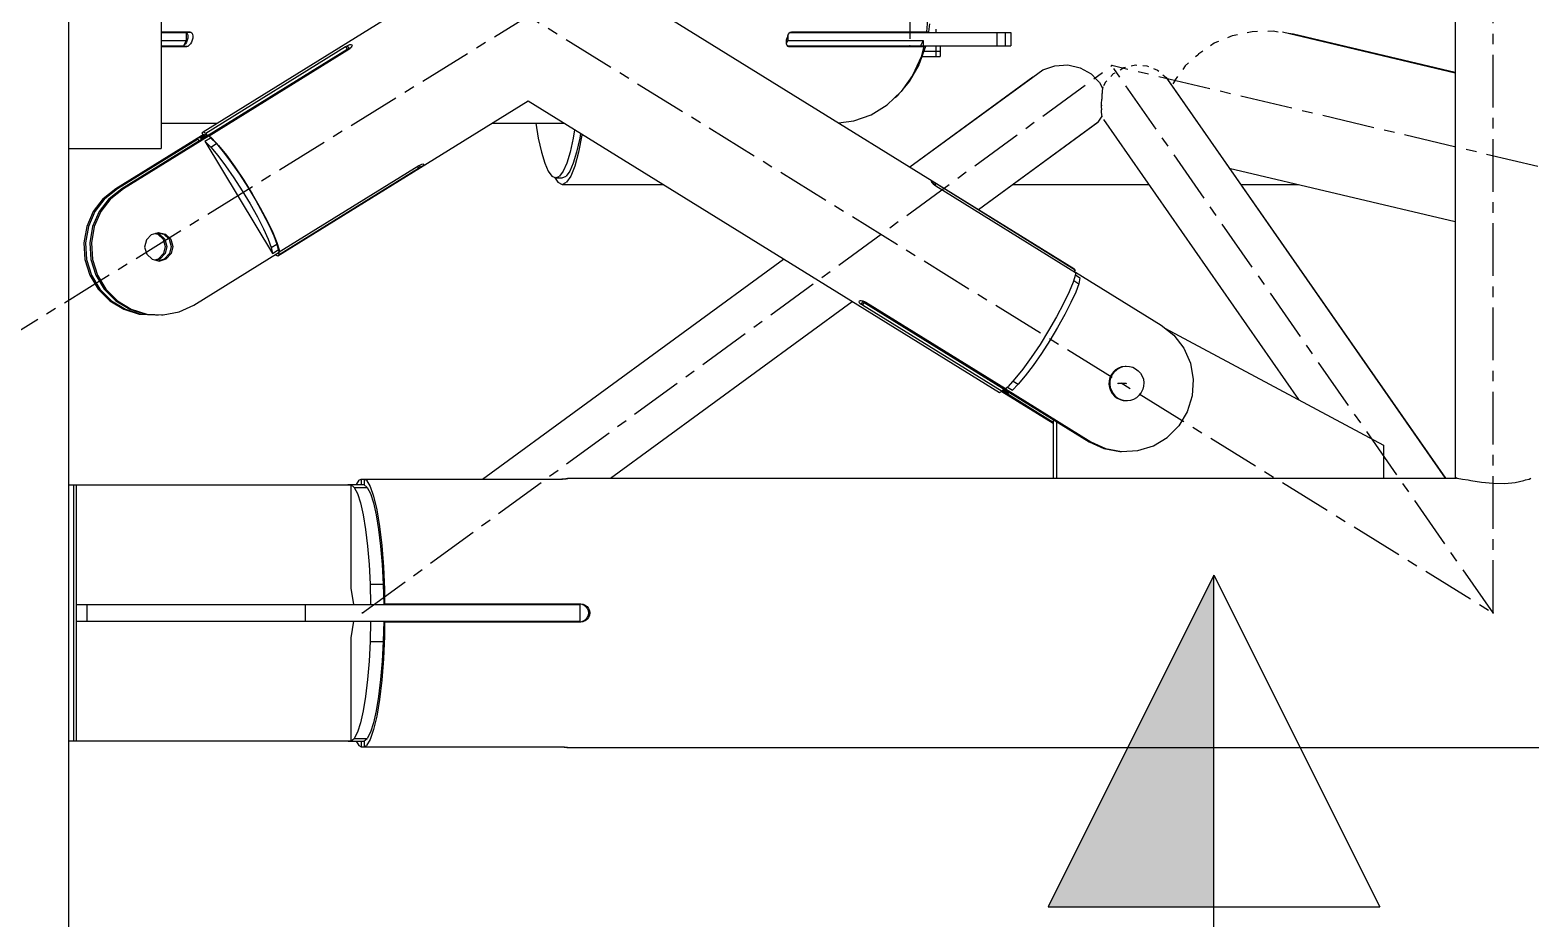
# Model space of a CAD drawing. Header units: millimetres. Extents: x 5143 to 30813, y 232 to 21408.
# Drawn here: x 23500.4 to 23726.5, y 10684.1 to 10818.1 of the extents above; entities that cross this region are included whole.
import ezdxf

# ---------------------------------------------------------------- set-up
doc = ezdxf.new("R2010")
doc.units = ezdxf.units.MM
doc.header["$LTSCALE"] = 0.25
doc.linetypes.add('CENTER', pattern=[50.8, 31.75, -6.35, 6.35, -6.35])
doc.linetypes.add('XKITLINE00', pattern=[0])

msp = doc.modelspace()

# ---------------------------------------------------------------- linework, layer by layer
at = {"color": 8, "linetype": 'XKITLINE00'}
for p, q in [((23506.2, 11020.27), (23506.2, 10620.27)), ((23715.28, 10889.97), (23715.28, 10750.57)), ((23715.28, 10889.96), (23715.28, 10750.59)), ((23520.17, 10836.45), (23520.17, 10800.27)), ((23526.49, 10802.79), (23554.75, 10820.27)), ((23596.23, 10820.27), (23657.79, 10782.19)), ((23635.78, 10820.27), (23635.58, 10817.87)), ((23635.78, 10820.27), (23635.58, 10817.87)), ((23635.99, 10819.07), (23635.87, 10817.87)), ((23635.99, 10819.07), (23635.87, 10817.87)), ((23520.17, 10817.87), (23524.49, 10817.87)), ((23520.17, 10817.87), (23524.49, 10817.87)), ((23520.17, 10817.77), (23523.96, 10817.77)), ((23520.17, 10817.77), (23523.96, 10817.77)), ((23523.77, 10817.87), (23523.92, 10817.83)), ((23523.77, 10817.87), (23523.92, 10817.83)), ((23523.92, 10817.83), (23524.64, 10817.83)), ((23523.92, 10817.83), (23524.05, 10817.7)), ((23523.92, 10817.83), (23524.64, 10817.83)), ((23523.92, 10817.83), (23524.05, 10817.7)), ((23523.96, 10817.77), (23523.96, 10816.58)), ((23523.96, 10817.77), (23523.96, 10816.58)), ((23524.05, 10817.7), (23524.16, 10817.5)), ((23524.05, 10817.7), (23524.16, 10817.5)), ((23524.18, 10816.93), (23524.1, 10816.62)), ((23524.18, 10816.93), (23524.1, 10816.62)), ((23524.16, 10817.5), (23524.21, 10817.29)), ((23524.16, 10817.5), (23524.21, 10817.29)), ((23524.21, 10817.23), (23524.18, 10816.93)), ((23524.21, 10817.23), (23524.18, 10816.93)), ((23524.21, 10817.29), (23524.21, 10817.23)), ((23524.21, 10817.29), (23524.21, 10817.23)), ((23524.49, 10817.87), (23524.64, 10817.83)), ((23524.49, 10817.87), (23524.64, 10817.83)), ((23524.64, 10817.83), (23524.78, 10817.7)), ((23524.64, 10817.83), (23524.78, 10817.7)), ((23524.78, 10817.7), (23524.88, 10817.5)), ((23524.78, 10817.7), (23524.88, 10817.5)), ((23524.93, 10816.93), (23524.85, 10816.62)), ((23524.93, 10816.93), (23524.85, 10816.62)), ((23524.88, 10817.5), (23524.94, 10817.23)), ((23524.88, 10817.5), (23524.94, 10817.23)), ((23524.95, 10817.12), (23524.93, 10816.93)), ((23524.95, 10817.12), (23524.93, 10816.93)), ((23524.94, 10817.23), (23524.95, 10817.12)), ((23524.94, 10817.23), (23524.95, 10817.12)), ((23614.51, 10816.93), (23614.42, 10816.62)), ((23614.51, 10816.93), (23614.42, 10816.62)), ((23614.59, 10817.12), (23614.51, 10816.93)), ((23614.59, 10817.12), (23614.51, 10816.93)), ((23614.61, 10817.23), (23614.59, 10817.12)), ((23614.61, 10817.23), (23614.59, 10817.12)), ((23614.72, 10817.5), (23614.61, 10817.23)), ((23614.72, 10817.5), (23614.61, 10817.23)), ((23614.65, 10817.32), (23614.65, 10816.58)), ((23614.65, 10817.32), (23614.65, 10816.58)), ((23614.86, 10817.7), (23614.72, 10817.5)), ((23614.86, 10817.7), (23614.72, 10817.5)), ((23614.86, 10817.7), (23615.01, 10817.83)), ((23614.86, 10817.7), (23615.01, 10817.83)), ((23614.95, 10817.77), (23648.29, 10817.77)), ((23614.95, 10817.77), (23648.29, 10817.77)), ((23615.01, 10817.83), (23615.18, 10817.87)), ((23615.01, 10817.83), (23615.18, 10817.87)), ((23615.18, 10817.87), (23635.58, 10817.87)), ((23615.18, 10817.87), (23635.58, 10817.87)), ((23629.06, 10817.87), (23629.06, 10817.77)), ((23635.58, 10817.87), (23635.87, 10817.87)), ((23635.58, 10817.87), (23635.87, 10817.87)), ((23636.97, 10818.27), (23636.97, 10817.77)), ((23646.17, 10817.77), (23646.17, 10815.77)), ((23646.17, 10817.77), (23646.17, 10815.77)), ((23647.44, 10817.77), (23647.44, 10815.77)), ((23647.44, 10817.77), (23647.44, 10815.77)), ((23648.29, 10817.77), (23648.29, 10815.77)), ((23648.29, 10817.77), (23648.29, 10815.77)), ((23680.99, 10817.03), (23681.68, 10817.31)), ((23681.68, 10817.31), (23682.42, 10817.46)), ((23683.92, 10817.77), (23684.68, 10817.93)), ((23684.68, 10817.93), (23685.45, 10817.95)), ((23687.01, 10817.99), (23687.8, 10818.01)), ((23687.8, 10818.01), (23688.57, 10817.89)), ((23689.22, 10817.88), (23715.28, 10811.7)), ((23690.15, 10817.65), (23690.89, 10817.54)), ((23690.89, 10817.54), (23715.28, 10811.77)), ((23514.26, 10794.27), (23548.2, 10815.26)), ((23520.17, 10816.58), (23523.96, 10816.58)), ((23520.17, 10816.58), (23523.96, 10816.58)), ((23520.17, 10815.77), (23523.56, 10815.77)), ((23520.17, 10815.77), (23523.56, 10815.77)), ((23520.17, 10815.67), (23524.05, 10815.67)), ((23520.17, 10815.67), (23524.05, 10815.67)), ((23523.3, 10815.67), (23523.47, 10815.72)), ((23523.3, 10815.67), (23523.47, 10815.72)), ((23523.47, 10815.72), (23523.54, 10815.77)), ((23523.47, 10815.72), (23523.54, 10815.77)), ((23523.47, 10815.72), (23524.22, 10815.72)), ((23523.47, 10815.72), (23524.22, 10815.72)), ((23523.96, 10816.58), (23523.56, 10815.77)), ((23523.96, 10816.58), (23523.56, 10815.77)), ((23523.57, 10815.8), (23523.64, 10815.85)), ((23523.57, 10815.8), (23523.64, 10815.85)), ((23523.82, 10816.05), (23523.64, 10815.85)), ((23523.82, 10816.05), (23523.64, 10815.85)), ((23523.97, 10816.32), (23523.82, 10816.05)), ((23523.97, 10816.32), (23523.82, 10816.05)), ((23524.1, 10816.62), (23523.97, 10816.32)), ((23524.1, 10816.62), (23523.97, 10816.32)), ((23524.05, 10815.67), (23524.22, 10815.72)), ((23524.05, 10815.67), (23524.22, 10815.72)), ((23524.22, 10815.72), (23524.4, 10815.85)), ((23524.22, 10815.72), (23524.4, 10815.85)), ((23524.57, 10816.05), (23524.4, 10815.85)), ((23524.57, 10816.05), (23524.4, 10815.85)), ((23524.72, 10816.32), (23524.57, 10816.05)), ((23524.72, 10816.32), (23524.57, 10816.05)), ((23524.85, 10816.62), (23524.72, 10816.32)), ((23524.85, 10816.62), (23524.72, 10816.32)), ((23526.91, 10802.61), (23547.96, 10815.63)), ((23527.28, 10802.23), (23548.33, 10815.26)), ((23527.43, 10802.21), (23548.48, 10815.23)), ((23547.96, 10815.63), (23548.19, 10815.76)), ((23547.96, 10815.63), (23548.19, 10815.25)), ((23548.19, 10815.76), (23548.42, 10815.87)), ((23548.19, 10815.76), (23548.45, 10815.33)), ((23548.2, 10815.26), (23548.33, 10815.26)), ((23548.31, 10815.26), (23548.45, 10815.33)), ((23548.33, 10815.26), (23548.4, 10815.18)), ((23548.42, 10815.87), (23548.62, 10815.95)), ((23548.45, 10815.33), (23548.67, 10815.45)), ((23548.48, 10815.23), (23548.68, 10815.38)), ((23548.62, 10815.95), (23548.74, 10815.98)), ((23548.67, 10815.45), (23548.8, 10815.5)), ((23548.84, 10815.54), (23548.68, 10815.38)), ((23548.74, 10815.98), (23548.78, 10815.98)), ((23548.78, 10815.98), (23548.9, 10815.93)), ((23548.94, 10815.69), (23548.84, 10815.54)), ((23548.9, 10815.93), (23548.96, 10815.83)), ((23548.96, 10815.83), (23548.94, 10815.69)), ((23614.42, 10816.62), (23614.39, 10816.32)), ((23614.42, 10816.62), (23614.39, 10816.32)), ((23614.39, 10816.32), (23614.41, 10816.05)), ((23614.39, 10816.32), (23614.41, 10816.05)), ((23614.65, 10816.58), (23614.41, 10816.09)), ((23614.65, 10816.58), (23614.41, 10816.09)), ((23614.41, 10816.05), (23614.48, 10815.85)), ((23614.41, 10816.05), (23614.48, 10815.85)), ((23614.48, 10815.85), (23614.59, 10815.72)), ((23614.48, 10815.85), (23614.59, 10815.72)), ((23614.54, 10815.77), (23634.66, 10815.77)), ((23614.54, 10815.77), (23634.66, 10815.77)), ((23614.59, 10815.72), (23614.73, 10815.67)), ((23614.59, 10815.72), (23614.73, 10815.67)), ((23614.65, 10816.58), (23635.05, 10816.58)), ((23614.65, 10816.58), (23635.05, 10816.58)), ((23614.73, 10815.67), (23635.14, 10815.67)), ((23614.73, 10815.67), (23635.14, 10815.67)), ((23628.44, 10815.77), (23628.44, 10815.67)), ((23630.67, 10815.77), (23630.67, 10815.67)), ((23635.43, 10815.67), (23634.42, 10812.88)), ((23635.43, 10815.67), (23634.42, 10812.88)), ((23635.05, 10816.58), (23634.66, 10815.77)), ((23635.05, 10816.58), (23634.66, 10815.77)), ((23634.66, 10815.77), (23647.44, 10815.77)), ((23634.66, 10815.77), (23647.44, 10815.77)), ((23635.14, 10815.67), (23634.73, 10814.09)), ((23635.14, 10815.67), (23634.73, 10814.09)), ((23635.05, 10816.58), (23635.05, 10815.77)), ((23635.05, 10816.58), (23635.05, 10815.77)), ((23635.14, 10815.67), (23635.43, 10815.67)), ((23635.14, 10815.67), (23635.43, 10815.67)), ((23635.18, 10814.97), (23637.5, 10814.97)), ((23635.18, 10814.97), (23637.5, 10814.97)), ((23636.97, 10815.77), (23636.97, 10814.97)), ((23636.97, 10814.97), (23636.97, 10814.17)), ((23637.5, 10814.97), (23637.6, 10814.97)), ((23637.5, 10814.97), (23637.6, 10814.97)), ((23637.6, 10815.77), (23637.6, 10814.97)), ((23637.6, 10814.97), (23637.6, 10814.17)), ((23647.44, 10815.77), (23648.29, 10815.77)), ((23647.44, 10815.77), (23648.29, 10815.77)), ((23676.63, 10814.61), (23676.45, 10814.42)), ((23676.63, 10814.61), (23677.2, 10815)), ((23678.36, 10815.79), (23678.95, 10816.19)), ((23678.95, 10816.19), (23679.63, 10816.47)), ((23634.42, 10812.88), (23632.96, 10810.36)), ((23634.42, 10812.88), (23632.96, 10810.36)), ((23634.73, 10814.09), (23633.44, 10811.3)), ((23634.73, 10814.09), (23633.44, 10811.3)), ((23634.17, 10812.88), (23634.42, 10812.88)), ((23634.17, 10812.88), (23634.42, 10812.88)), ((23634.89, 10814.17), (23637.5, 10814.17)), ((23637.5, 10814.17), (23637.6, 10814.17)), ((23653.08, 10812.13), (23654.9, 10812.76)), ((23654.9, 10812.76), (23656.85, 10812.87)), ((23656.85, 10812.87), (23658.74, 10812.46)), ((23658.74, 10812.46), (23660.38, 10811.55)), ((23664.75, 10812.15), (23665.32, 10812.48)), ((23665.32, 10812.48), (23665.55, 10812.53)), ((23666.41, 10812.73), (23667.05, 10812.88)), ((23667.05, 10812.88), (23667.28, 10812.86)), ((23668.15, 10812.8), (23668.79, 10812.75)), ((23668.79, 10812.75), (23669.01, 10812.66)), ((23669.8, 10812.34), (23670.39, 10812.1)), ((23674.56, 10812.72), (23674.18, 10812.18)), ((23674.56, 10812.72), (23675.08, 10813.19)), ((23676.13, 10814.13), (23676.45, 10814.42)), ((23633.44, 10811.3), (23631.72, 10808.85)), ((23633.44, 10811.3), (23631.72, 10808.85)), ((23632.96, 10810.36), (23631.97, 10809.22)), ((23632.96, 10810.36), (23631.97, 10809.22)), ((23633.04, 10797.5), (23651.61, 10811.07)), ((23633.04, 10797.5), (23651.57, 10811.04)), ((23651.57, 10811.04), (23651.55, 10811)), ((23651.57, 10811.04), (23653.08, 10812.13)), ((23660.38, 10811.55), (23661.26, 10810.61)), ((23661.26, 10810.61), (23661.63, 10810.25)), ((23661.63, 10810.25), (23662.09, 10809.36)), ((23662.55, 10810.3), (23662.26, 10809.74)), ((23662.72, 10810.47), (23662.55, 10810.3)), ((23663.77, 10811.58), (23663.33, 10811.11)), ((23663.77, 10811.58), (23663.98, 10811.7)), ((23670.39, 10812.1), (23670.56, 10811.95)), ((23671.2, 10811.4), (23671.67, 10811)), ((23671.67, 10811), (23713.76, 10750.57)), ((23671.91, 10810.68), (23713.79, 10750.57)), ((23673.03, 10810.58), (23672.72, 10810.03)), ((23673.06, 10810.61), (23673.03, 10810.58)), ((23673.42, 10811.12), (23673.06, 10810.61)), ((23629.61, 10806.85), (23631.72, 10808.85)), ((23629.61, 10806.85), (23631.72, 10808.85)), ((23630.81, 10807.99), (23631.11, 10808.22)), ((23630.81, 10807.99), (23631.11, 10808.22)), ((23631.38, 10808.54), (23631.11, 10808.22)), ((23631.38, 10808.54), (23631.11, 10808.22)), ((23661.95, 10807.73), (23661.9, 10807.01)), ((23661.99, 10808.45), (23661.97, 10807.72)), ((23662.05, 10808.73), (23661.99, 10808.45)), ((23662.05, 10809.03), (23662.02, 10808.57)), ((23662.12, 10809.55), (23662.05, 10809.03)), ((23537.74, 10784.09), (23575.49, 10807.45)), ((23575.49, 10807.45), (23646.54, 10763.5)), ((23627.21, 10805.35), (23629.61, 10806.85)), ((23627.21, 10805.35), (23629.61, 10806.85)), ((23661.92, 10806.79), (23661.89, 10806.58)), ((23661.89, 10806.58), (23661.92, 10806.11)), ((23661.9, 10807.01), (23661.9, 10806.68)), ((23661.91, 10806.13), (23661.91, 10805.59)), ((23661.92, 10805.57), (23661.95, 10805.41)), ((23661.96, 10805.45), (23661.94, 10805.31)), ((23520.17, 10804.12), (23528.64, 10804.12)), ((23520.17, 10804.12), (23528.64, 10804.12)), ((23570.12, 10804.12), (23580.86, 10804.12)), ((23570.12, 10804.12), (23580.86, 10804.12)), ((23576.66, 10804.12), (23577.03, 10801.83)), ((23576.66, 10804.12), (23577.03, 10801.83)), ((23622.27, 10804.17), (23624.6, 10804.43)), ((23622.27, 10804.17), (23624.6, 10804.43)), ((23624.6, 10804.43), (23627.21, 10805.35)), ((23624.6, 10804.43), (23627.21, 10805.35)), ((23643.39, 10791.1), (23661.44, 10804.29)), ((23643.39, 10791.1), (23661.39, 10804.25)), ((23662, 10805.15), (23661.39, 10804.25)), ((23661.94, 10805.31), (23662.04, 10805.09)), ((23662.02, 10805.12), (23662.03, 10805.08)), ((23662.22, 10804.65), (23691.63, 10762.43)), ((23513.36, 10794.27), (23526.24, 10802.23)), ((23513.61, 10794.27), (23525.65, 10801.71)), ((23514.51, 10794.27), (23527.39, 10802.23)), ((23525.71, 10801.89), (23525.63, 10801.78)), ((23525.63, 10801.78), (23525.84, 10801.42)), ((23525.71, 10801.89), (23526.56, 10802.41)), ((23525.71, 10801.89), (23525.85, 10801.93)), ((23525.85, 10801.93), (23526.03, 10801.89)), ((23526.03, 10801.89), (23526.87, 10802.41)), ((23526.03, 10801.89), (23526.25, 10801.78)), ((23526.24, 10802.23), (23526.27, 10802.23)), ((23526.25, 10801.78), (23527.09, 10802.3)), ((23526.25, 10801.78), (23526.29, 10801.71)), ((23526.28, 10802.61), (23526.49, 10802.79)), ((23526.28, 10802.61), (23526.44, 10802.34)), ((23526.49, 10802.79), (23526.91, 10802.61)), ((23526.56, 10802.41), (23526.69, 10802.45)), ((23526.69, 10802.45), (23526.87, 10802.41)), ((23526.77, 10801.39), (23527.61, 10801.91)), ((23526.77, 10801.39), (23536.96, 10784.46)), ((23526.77, 10801.39), (23527.64, 10800.5)), ((23526.87, 10802.41), (23527.09, 10802.3)), ((23526.91, 10802.61), (23527.13, 10802.23)), ((23527.09, 10802.3), (23527.13, 10802.23)), ((23527.28, 10802.23), (23527.39, 10802.23)), ((23527.39, 10802.23), (23527.6, 10801.9)), ((23527.43, 10802.21), (23527.61, 10801.91)), ((23527.43, 10802.21), (23527.82, 10801.86)), ((23527.61, 10801.91), (23528.49, 10801.02)), ((23527.64, 10800.5), (23528.49, 10801.02)), ((23527.82, 10801.86), (23528.83, 10800.75)), ((23528.49, 10801.02), (23529.54, 10799.76)), ((23577.03, 10801.83), (23577.49, 10799.75)), ((23577.03, 10801.83), (23577.49, 10799.75)), ((23582.28, 10801.83), (23581.83, 10799.75)), ((23582.28, 10801.83), (23581.83, 10799.75)), ((23582.49, 10803.11), (23582.28, 10801.83)), ((23582.49, 10803.11), (23582.28, 10801.83)), ((23583.27, 10801.83), (23582.81, 10799.75)), ((23583.27, 10801.83), (23582.81, 10799.75)), ((23583.59, 10802.31), (23583.1, 10799.73)), ((23583.39, 10802.56), (23583.27, 10801.83)), ((23583.39, 10802.56), (23583.27, 10801.83)), ((23583.61, 10802.42), (23583.59, 10802.31)), ((23506.2, 10800.27), (23520.17, 10800.27)), ((23527.64, 10800.5), (23528.7, 10799.24)), ((23528.7, 10799.24), (23529.88, 10797.67)), ((23528.83, 10800.75), (23530.01, 10799.27)), ((23529.54, 10799.76), (23530.72, 10798.19)), ((23530.01, 10799.27), (23531.29, 10797.5)), ((23577.49, 10799.75), (23577.99, 10798.08)), ((23577.49, 10799.75), (23577.99, 10798.08)), ((23581.83, 10799.75), (23581.32, 10798.08)), ((23581.83, 10799.75), (23581.32, 10798.08)), ((23582.81, 10799.75), (23582.31, 10798.08)), ((23582.81, 10799.75), (23582.31, 10798.08)), ((23583.1, 10799.73), (23582.54, 10797.64)), ((23529.88, 10797.67), (23531.13, 10795.87)), ((23530.72, 10798.19), (23531.98, 10796.39)), ((23531.29, 10797.5), (23532.61, 10795.52)), ((23531.98, 10796.39), (23533.23, 10794.44)), ((23537.94, 10784.28), (23558.99, 10797.3)), ((23537.98, 10784.68), (23559.03, 10797.7)), ((23558.83, 10797.57), (23558.98, 10797.31)), ((23558.99, 10797.3), (23559.22, 10797.44)), ((23559.03, 10797.7), (23559.25, 10797.82)), ((23559.05, 10797.71), (23559.21, 10797.45)), ((23559.22, 10797.44), (23559.43, 10797.57)), ((23559.25, 10797.82), (23559.45, 10797.91)), ((23559.43, 10797.57), (23559.61, 10797.69)), ((23559.45, 10797.91), (23559.61, 10797.95)), ((23559.61, 10797.95), (23559.72, 10797.94)), ((23559.61, 10797.69), (23559.71, 10797.76)), ((23559.73, 10797.79), (23559.71, 10797.76)), ((23559.72, 10797.94), (23559.76, 10797.89)), ((23559.76, 10797.89), (23559.73, 10797.79)), ((23577.99, 10798.08), (23578.53, 10796.86)), ((23577.99, 10798.08), (23578.53, 10796.86)), ((23578.53, 10796.86), (23579.09, 10796.12)), ((23578.53, 10796.86), (23579.09, 10796.12)), ((23580.79, 10796.86), (23580.23, 10796.12)), ((23580.79, 10796.86), (23580.23, 10796.12)), ((23581.32, 10798.08), (23580.79, 10796.86)), ((23581.32, 10798.08), (23580.79, 10796.86)), ((23581.77, 10796.86), (23581.22, 10796.12)), ((23581.77, 10796.86), (23581.22, 10796.12)), ((23582.31, 10798.08), (23581.77, 10796.86)), ((23582.31, 10798.08), (23581.77, 10796.86)), ((23582.54, 10797.64), (23581.93, 10796.12)), ((23681.21, 10797.33), (23715.28, 10789.26)), ((23511.44, 10792.73), (23513.36, 10794.27)), ((23511.69, 10792.73), (23513.61, 10794.27)), ((23512.34, 10792.73), (23514.26, 10794.27)), ((23512.59, 10792.73), (23514.51, 10794.27)), ((23513.36, 10794.27), (23513.61, 10794.27)), ((23514.26, 10794.27), (23514.51, 10794.27)), ((23531.13, 10795.87), (23532.39, 10793.92)), ((23532.61, 10795.52), (23533.91, 10793.44)), ((23533.23, 10794.44), (23534.44, 10792.44)), ((23579.09, 10796.12), (23579.66, 10795.87)), ((23579.09, 10796.12), (23579.66, 10795.87)), ((23579.46, 10795.96), (23579.99, 10795.19)), ((23579.66, 10795.87), (23580.23, 10796.12)), ((23579.66, 10795.87), (23580.23, 10796.12)), ((23579.66, 10795.87), (23580.65, 10795.87)), ((23579.66, 10795.87), (23580.65, 10795.87)), ((23579.99, 10795.19), (23580.65, 10794.87)), ((23580.65, 10795.87), (23581.22, 10796.12)), ((23580.65, 10795.87), (23581.22, 10796.12)), ((23580.65, 10794.87), (23581.3, 10795.19)), ((23580.65, 10794.87), (23595.81, 10794.87)), ((23581.93, 10796.12), (23581.3, 10795.19)), ((23636.32, 10795.38), (23636.28, 10795.33)), ((23636.28, 10795.33), (23636.31, 10795.23)), ((23636.31, 10795.23), (23636.41, 10795.09)), ((23636.32, 10795.38), (23636.34, 10795.39)), ((23636.34, 10795.39), (23636.4, 10795.35)), ((23636.4, 10795.35), (23636.54, 10795.27)), ((23636.41, 10795.09), (23636.56, 10794.94)), ((23636.54, 10795.27), (23636.73, 10795.16)), ((23636.56, 10794.94), (23636.76, 10794.78)), ((23636.72, 10795.15), (23636.58, 10794.92)), ((23636.73, 10795.16), (23636.94, 10795.03)), ((23636.76, 10794.78), (23636.98, 10794.63)), ((23636.94, 10795.02), (23636.78, 10794.77)), ((23636.94, 10795.03), (23657.99, 10782.01)), ((23636.98, 10794.63), (23658.03, 10781.61)), ((23648.55, 10794.87), (23669.03, 10794.87)), ((23682.92, 10794.87), (23691.58, 10794.87)), ((23511.44, 10792.73), (23509.94, 10790.76)), ((23511.69, 10792.73), (23510.18, 10790.76)), ((23512.34, 10792.73), (23510.84, 10790.76)), ((23512.59, 10792.73), (23511.09, 10790.76)), ((23511.44, 10792.73), (23511.69, 10792.73)), ((23512.34, 10792.73), (23512.59, 10792.73)), ((23532.39, 10793.92), (23533.59, 10791.92)), ((23533.59, 10791.92), (23534.68, 10789.97)), ((23533.91, 10793.44), (23535.12, 10791.36)), ((23534.44, 10792.44), (23535.52, 10790.49)), ((23509.94, 10790.76), (23508.94, 10788.5)), ((23510.18, 10790.76), (23509.19, 10788.5)), ((23510.84, 10790.76), (23509.84, 10788.5)), ((23511.09, 10790.76), (23510.09, 10788.5)), ((23534.68, 10789.97), (23535.6, 10788.17)), ((23535.12, 10791.36), (23536.17, 10789.39)), ((23535.52, 10790.49), (23536.44, 10788.69)), ((23508.94, 10788.5), (23508.51, 10786.05)), ((23509.19, 10788.5), (23508.76, 10786.05)), ((23509.84, 10788.5), (23509.41, 10786.05)), ((23510.09, 10788.5), (23509.66, 10786.05)), ((23518.7, 10787.31), (23517.94, 10786.5)), ((23518.7, 10787.31), (23519.75, 10787.62)), ((23519.23, 10787.47), (23519.67, 10787.36)), ((23519.34, 10787.5), (23519.91, 10787.36)), ((23519.64, 10787.59), (23520.57, 10787.36)), ((23519.67, 10787.36), (23520.46, 10786.59)), ((23519.75, 10787.62), (23520.82, 10787.36)), ((23519.91, 10787.36), (23520.71, 10786.59)), ((23520.57, 10787.36), (23521.37, 10786.59)), ((23520.82, 10787.36), (23521.61, 10786.59)), ((23535.6, 10788.17), (23536.31, 10786.6)), ((23536.17, 10789.39), (23537.03, 10787.61)), ((23536.44, 10788.69), (23537.15, 10787.12)), ((23537.03, 10787.61), (23537.63, 10786.13)), ((23508.51, 10786.05), (23508.67, 10783.57)), ((23508.76, 10786.05), (23508.91, 10783.57)), ((23509.41, 10786.05), (23509.57, 10783.57)), ((23509.66, 10786.05), (23509.82, 10783.57)), ((23517.94, 10786.5), (23517.68, 10785.42)), ((23517.68, 10785.42), (23517.99, 10784.35)), ((23520.46, 10786.59), (23520.77, 10785.52)), ((23520.77, 10785.52), (23520.51, 10784.44)), ((23520.71, 10786.59), (23521.02, 10785.52)), ((23521.02, 10785.52), (23520.76, 10784.44)), ((23521.37, 10786.59), (23521.68, 10785.52)), ((23521.68, 10785.52), (23521.42, 10784.44)), ((23521.61, 10786.59), (23521.92, 10785.52)), ((23521.92, 10785.52), (23521.67, 10784.44)), ((23536.31, 10786.6), (23536.77, 10785.34)), ((23536.77, 10785.34), (23537.61, 10785.86)), ((23536.77, 10785.34), (23536.96, 10784.46)), ((23537.15, 10787.12), (23537.61, 10785.86)), ((23537.61, 10785.86), (23537.8, 10784.98)), ((23537.63, 10786.13), (23537.96, 10785.02)), ((23508.67, 10783.57), (23509.41, 10781.21)), ((23508.91, 10783.57), (23509.65, 10781.21)), ((23509.57, 10783.57), (23510.31, 10781.21)), ((23509.82, 10783.57), (23510.56, 10781.21)), ((23517.99, 10784.35), (23518.79, 10783.59)), ((23518.79, 10783.59), (23519.85, 10783.32)), ((23519.22, 10783.48), (23519.76, 10783.64)), ((23519.36, 10783.44), (23520, 10783.64)), ((23519.72, 10783.36), (23520.66, 10783.64)), ((23520.51, 10784.44), (23519.76, 10783.64)), ((23519.85, 10783.32), (23520.91, 10783.64)), ((23520.76, 10784.44), (23520, 10783.64)), ((23521.42, 10784.44), (23520.66, 10783.64)), ((23521.67, 10784.44), (23520.91, 10783.64)), ((23525.1, 10776.68), (23537.98, 10784.65)), ((23536.96, 10784.46), (23537.8, 10784.98)), ((23537.35, 10784.26), (23537.74, 10784.09)), ((23537.74, 10784.09), (23537.94, 10784.28)), ((23537.79, 10784.97), (23537.98, 10784.65)), ((23537.79, 10784.53), (23537.94, 10784.28)), ((23537.8, 10784.98), (23537.98, 10784.68)), ((23537.96, 10785.02), (23537.98, 10784.68)), ((23568.61, 10750.46), (23614.02, 10783.61)), ((23568.61, 10750.46), (23614.02, 10783.61)), ((23509.41, 10781.21), (23510.68, 10779.09)), ((23509.65, 10781.21), (23510.93, 10779.09)), ((23510.31, 10781.21), (23511.58, 10779.09)), ((23510.56, 10781.21), (23511.83, 10779.09)), ((23658.02, 10781.27), (23657.69, 10780.15)), ((23657.79, 10782.19), (23657.99, 10782.01)), ((23657.99, 10782.01), (23657.83, 10781.74)), ((23657.83, 10781.74), (23658.01, 10781.64)), ((23657.99, 10781.64), (23658.03, 10781.64)), ((23658, 10781.22), (23658.69, 10780.79)), ((23658.03, 10781.64), (23658.02, 10781.62)), ((23658.03, 10781.61), (23658.02, 10781.27)), ((23658.03, 10781.64), (23670.92, 10773.67)), ((23658.69, 10780.79), (23658.51, 10779.9)), ((23510.68, 10779.09), (23512.42, 10777.34)), ((23510.93, 10779.09), (23512.67, 10777.34)), ((23511.58, 10779.09), (23513.32, 10777.34)), ((23511.83, 10779.09), (23513.57, 10777.34)), ((23657.08, 10778.67), (23656.23, 10776.9)), ((23657.69, 10780.15), (23657.08, 10778.67)), ((23658.05, 10778.64), (23657.34, 10777.07)), ((23657.75, 10780.37), (23658.51, 10779.9)), ((23658.51, 10779.9), (23658.05, 10778.64)), ((23512.42, 10777.34), (23514.52, 10776.06)), ((23512.67, 10777.34), (23514.77, 10776.06)), ((23513.32, 10777.34), (23515.43, 10776.06)), ((23513.57, 10777.34), (23515.67, 10776.06)), ((23514.52, 10776.06), (23516.86, 10775.33)), ((23514.77, 10776.06), (23517.11, 10775.33)), ((23515.43, 10776.06), (23517.77, 10775.33)), ((23515.67, 10776.06), (23518.01, 10775.33)), ((23522.87, 10775.65), (23525.1, 10776.68)), ((23587.89, 10750.57), (23624.37, 10777.21)), ((23587.89, 10750.57), (23624.37, 10777.21)), ((23625.42, 10777.29), (23625.37, 10777.19)), ((23625.37, 10777.19), (23625.37, 10777.16)), ((23625.37, 10777.16), (23625.41, 10777.09)), ((23625.41, 10777.09), (23625.53, 10776.98)), ((23625.42, 10777.29), (23625.55, 10777.35)), ((23625.53, 10776.98), (23625.7, 10776.84)), ((23625.55, 10777.35), (23625.73, 10777.35)), ((23625.96, 10777.27), (23625.7, 10776.84)), ((23625.7, 10776.84), (23625.91, 10776.7)), ((23625.73, 10777.35), (23625.95, 10777.31)), ((23625.88, 10777.33), (23625.96, 10777.27)), ((23626.17, 10777.13), (23625.91, 10776.7)), ((23625.91, 10776.7), (23646.96, 10763.68)), ((23625.95, 10777.31), (23626.2, 10777.22)), ((23625.96, 10777.27), (23626.17, 10777.13)), ((23626.23, 10777.21), (23626.15, 10777.07)), ((23626.15, 10777.07), (23626.28, 10777.07)), ((23626.15, 10777.07), (23660.09, 10756.08)), ((23626.2, 10777.22), (23626.43, 10777.1)), ((23626.35, 10777.14), (23626.28, 10777.07)), ((23626.28, 10777.07), (23647.33, 10764.05)), ((23626.43, 10777.1), (23647.48, 10764.08)), ((23656.23, 10776.9), (23655.17, 10774.92)), ((23657.34, 10777.07), (23656.42, 10775.27)), ((23516.86, 10775.33), (23519.31, 10775.19)), ((23517.11, 10775.33), (23519.55, 10775.19)), ((23517.77, 10775.33), (23520.21, 10775.19)), ((23518.01, 10775.33), (23520.46, 10775.19)), ((23519.31, 10775.19), (23519.37, 10775.2)), ((23519.31, 10775.19), (23519.55, 10775.19)), ((23519.55, 10775.19), (23519.76, 10775.23)), ((23520.21, 10775.19), (23520.27, 10775.2)), ((23520.21, 10775.19), (23520.46, 10775.19)), ((23520.46, 10775.19), (23522.87, 10775.65)), ((23655.17, 10774.92), (23653.97, 10772.84)), ((23656.42, 10775.27), (23655.33, 10773.32)), ((23653.97, 10772.84), (23652.67, 10770.76)), ((23655.33, 10773.32), (23654.13, 10771.32)), ((23670.92, 10773.67), (23672.84, 10772.13)), ((23671.49, 10773.21), (23704.46, 10755.57)), ((23672.84, 10772.13), (23674.34, 10770.17)), ((23652.67, 10770.76), (23651.35, 10768.79)), ((23652.87, 10769.38), (23651.62, 10767.57)), ((23654.13, 10771.32), (23652.87, 10769.38)), ((23674.34, 10770.17), (23675.34, 10767.9)), ((23650.07, 10767.02), (23648.89, 10765.54)), ((23651.35, 10768.79), (23650.07, 10767.02)), ((23651.62, 10767.57), (23650.44, 10766)), ((23663.74, 10766.64), (23664.11, 10766.98)), ((23663.87, 10766.64), (23664.24, 10766.98)), ((23664.11, 10766.98), (23664.55, 10767.23)), ((23664.24, 10766.98), (23664.68, 10767.23)), ((23664.55, 10767.23), (23665.02, 10767.4)), ((23664.68, 10767.23), (23665.15, 10767.4)), ((23665.02, 10767.4), (23665.52, 10767.47)), ((23665.15, 10767.4), (23665.65, 10767.47)), ((23665.52, 10767.47), (23665.65, 10767.47)), ((23665.65, 10767.47), (23666.15, 10767.44)), ((23666.15, 10767.44), (23666.64, 10767.32)), ((23666.64, 10767.32), (23667.09, 10767.09)), ((23667.09, 10767.09), (23667.49, 10766.79)), ((23675.34, 10767.9), (23675.77, 10765.45)), ((23648.89, 10765.54), (23647.88, 10764.42)), ((23649.38, 10764.74), (23648.5, 10763.86)), ((23648.61, 10765.22), (23649.38, 10764.74)), ((23650.44, 10766), (23649.38, 10764.74)), ((23663.09, 10765.28), (23663.06, 10764.77)), ((23663.06, 10764.77), (23663.13, 10764.26)), ((23663.22, 10765.77), (23663.09, 10765.28)), ((23663.22, 10765.28), (23663.19, 10764.77)), ((23663.19, 10764.77), (23663.26, 10764.26)), ((23663.43, 10766.23), (23663.22, 10765.77)), ((23663.35, 10765.77), (23663.22, 10765.28)), ((23663.57, 10766.23), (23663.35, 10765.77)), ((23663.74, 10766.64), (23663.43, 10766.23)), ((23663.43, 10766.23), (23663.57, 10766.23)), ((23663.87, 10766.64), (23663.57, 10766.23)), ((23667.49, 10766.79), (23667.83, 10766.41)), ((23667.83, 10766.41), (23668.08, 10765.97)), ((23668.08, 10765.97), (23668.25, 10765.49)), ((23668.25, 10765.49), (23668.32, 10764.98)), ((23668.32, 10764.98), (23668.29, 10764.47)), ((23675.77, 10765.45), (23675.61, 10762.98)), ((23646.54, 10763.5), (23646.96, 10763.68)), ((23646.93, 10763.66), (23654.64, 10758.89)), ((23646.94, 10763.67), (23647.45, 10763.35)), ((23647.19, 10764.05), (23646.96, 10763.68)), ((23647.04, 10763.8), (23647.77, 10763.35)), ((23647.19, 10764.05), (23647.15, 10763.99)), ((23647.15, 10763.99), (23647.99, 10763.46)), ((23647.4, 10764.13), (23647.33, 10764.05)), ((23647.33, 10764.05), (23647.45, 10764.05)), ((23647.47, 10764.09), (23647.45, 10764.05)), ((23647.45, 10764.05), (23660.33, 10756.08)), ((23647.45, 10763.35), (23647.59, 10763.32)), ((23647.48, 10764.08), (23647.88, 10764.42)), ((23647.59, 10763.32), (23647.77, 10763.35)), ((23647.7, 10763.34), (23654.64, 10759.04)), ((23647.76, 10764.32), (23648.5, 10763.86)), ((23647.77, 10763.35), (23647.99, 10763.46)), ((23648.03, 10763.53), (23647.99, 10763.46)), ((23663.13, 10764.26), (23663.3, 10763.78)), ((23663.26, 10764.26), (23663.43, 10763.78)), ((23663.3, 10763.78), (23663.55, 10763.34)), ((23663.43, 10763.78), (23663.68, 10763.34)), ((23663.55, 10763.34), (23663.89, 10762.96)), ((23663.68, 10763.34), (23664.02, 10762.96)), ((23663.89, 10762.96), (23664.29, 10762.66)), ((23664.02, 10762.96), (23664.42, 10762.66)), ((23664.29, 10762.66), (23664.42, 10762.66)), ((23664.29, 10762.66), (23664.74, 10762.43)), ((23664.42, 10762.66), (23664.87, 10762.43)), ((23664.74, 10762.43), (23665.23, 10762.31)), ((23664.87, 10762.43), (23665.36, 10762.31)), ((23666.36, 10762.35), (23666.83, 10762.52)), ((23666.83, 10762.52), (23667.27, 10762.77)), ((23667.27, 10762.77), (23667.64, 10763.11)), ((23667.94, 10763.52), (23667.64, 10763.11)), ((23668.16, 10763.98), (23667.94, 10763.52)), ((23668.29, 10764.47), (23668.16, 10763.98)), ((23675.61, 10762.98), (23674.87, 10760.61)), ((23665.23, 10762.31), (23665.73, 10762.28)), ((23665.36, 10762.31), (23665.86, 10762.28)), ((23665.73, 10762.28), (23665.86, 10762.28)), ((23665.73, 10762.28), (23665.77, 10762.28)), ((23665.86, 10762.28), (23666.36, 10762.35)), ((23674.87, 10760.61), (23673.6, 10758.49)), ((23654.64, 10759.45), (23654.64, 10750.57)), ((23655.14, 10759.14), (23655.14, 10750.57)), ((23673.6, 10758.49), (23671.86, 10756.74)), ((23660.09, 10756.08), (23660.33, 10756.08)), ((23660.09, 10756.08), (23662.31, 10755.05)), ((23660.33, 10756.08), (23662.56, 10755.05)), ((23669.76, 10755.46), (23671.86, 10756.74)), ((23662.31, 10755.05), (23662.56, 10755.05)), ((23662.31, 10755.05), (23664.72, 10754.6)), ((23662.56, 10755.05), (23664.97, 10754.6)), ((23664.72, 10754.6), (23664.97, 10754.6)), ((23664.97, 10754.6), (23667.41, 10754.74)), ((23667.41, 10754.74), (23669.76, 10755.46)), ((23704.46, 10755.57), (23704.46, 10750.57)), ((23506.2, 10749.57), (23506.93, 10749.57)), ((23506.93, 10749.57), (23506.93, 10710.97)), ((23506.93, 10749.57), (23507.34, 10749.57)), ((23506.93, 10749.57), (23506.93, 10710.97)), ((23506.93, 10749.57), (23548.77, 10749.57)), ((23507.34, 10749.57), (23507.34, 10710.97)), ((23507.34, 10749.57), (23548.77, 10749.57)), ((23507.34, 10749.57), (23507.34, 10710.97)), ((23548.29, 10749.57), (23548.36, 10749.63)), ((23548.29, 10749.57), (23548.36, 10749.63)), ((23548.36, 10749.63), (23548.77, 10749.63)), ((23548.36, 10749.63), (23548.36, 10749.57)), ((23548.36, 10749.63), (23548.77, 10749.63)), ((23548.36, 10749.63), (23548.36, 10749.57)), ((23548.77, 10749.63), (23550.74, 10749.63)), ((23548.77, 10749.63), (23548.77, 10734.02)), ((23548.77, 10749.63), (23549.27, 10749.19)), ((23548.77, 10749.63), (23550.74, 10749.63)), ((23548.77, 10749.63), (23548.77, 10734.02)), ((23548.77, 10749.63), (23549.27, 10749.19)), ((23549.27, 10749.19), (23551.24, 10749.19)), ((23549.27, 10749.19), (23549.76, 10748.26)), ((23549.27, 10749.19), (23551.24, 10749.19)), ((23549.27, 10749.19), (23549.76, 10748.26)), ((23549.95, 10750.27), (23549.57, 10749.63)), ((23549.95, 10750.27), (23550.31, 10750.46)), ((23550.31, 10750.46), (23550.76, 10750.46)), ((23550.31, 10750.46), (23550.31, 10749.63)), ((23550.74, 10749.63), (23551.24, 10749.19)), ((23550.74, 10749.63), (23551.24, 10749.19)), ((23550.76, 10750.46), (23580.35, 10750.46)), ((23550.76, 10750.46), (23551.11, 10750.27)), ((23550.76, 10750.46), (23550.76, 10749.62)), ((23551.11, 10750.27), (23551.67, 10749.35)), ((23551.24, 10749.19), (23551.73, 10748.26)), ((23551.24, 10749.19), (23551.73, 10748.26)), ((23551.67, 10749.35), (23552.2, 10747.85)), ((23580.35, 10750.46), (23580.68, 10750.46)), ((23580.6, 10750.47), (23580.91, 10750.49)), ((23580.68, 10750.46), (23580.98, 10750.47)), ((23580.91, 10750.49), (23581.17, 10750.52)), ((23580.98, 10750.47), (23581.22, 10750.49)), ((23581.17, 10750.52), (23581.35, 10750.54)), ((23581.22, 10750.49), (23581.39, 10750.52)), ((23581.35, 10750.54), (23581.46, 10750.57)), ((23581.39, 10750.52), (23581.47, 10750.54)), ((23581.46, 10750.57), (23581.47, 10750.54)), ((23581.46, 10750.57), (23654.89, 10750.57)), ((23654.89, 10750.57), (23655.14, 10750.57)), ((23655.14, 10750.57), (23704.46, 10750.57)), ((23704.46, 10750.57), (23715.43, 10750.57)), ((23715.28, 10750.59), (23715.43, 10750.67)), ((23715.43, 10750.67), (23715.56, 10750.6)), ((23715.56, 10750.6), (23716.37, 10750.45)), ((23716.37, 10750.45), (23717.24, 10750.36)), ((23717.24, 10750.36), (23717.63, 10750.24)), ((23717.63, 10750.24), (23719.22, 10749.96)), ((23719.22, 10749.96), (23720.98, 10749.81)), ((23720.98, 10749.81), (23722.74, 10749.8)), ((23722.74, 10749.8), (23724.33, 10749.95)), ((23724.33, 10749.95), (23725.59, 10750.23)), ((23725.59, 10750.23), (23725.89, 10750.36)), ((23725.89, 10750.36), (23726.4, 10750.44)), ((23726.4, 10750.44), (23726.68, 10750.59)), ((23549.76, 10748.26), (23550.21, 10746.86)), ((23549.76, 10748.26), (23550.21, 10746.86)), ((23550.21, 10746.86), (23550.63, 10745.05)), ((23550.21, 10746.86), (23550.63, 10745.05)), ((23551.73, 10748.26), (23552.19, 10746.86)), ((23551.73, 10748.26), (23552.19, 10746.86)), ((23552.19, 10746.86), (23552.6, 10745.05)), ((23552.19, 10746.86), (23552.6, 10745.05)), ((23552.2, 10747.85), (23552.68, 10745.83)), ((23550.63, 10745.05), (23550.99, 10742.85)), ((23550.63, 10745.05), (23550.99, 10742.85)), ((23552.6, 10745.05), (23552.96, 10742.85)), ((23552.6, 10745.05), (23552.96, 10742.85)), ((23552.68, 10745.83), (23553.09, 10743.32)), ((23550.99, 10742.85), (23551.29, 10740.33)), ((23550.99, 10742.85), (23551.29, 10740.33)), ((23552.96, 10742.85), (23553.26, 10740.33)), ((23552.96, 10742.85), (23553.26, 10740.33)), ((23553.09, 10743.32), (23553.42, 10740.42)), ((23551.29, 10740.33), (23551.52, 10737.56)), ((23551.29, 10740.33), (23551.52, 10737.56)), ((23553.26, 10740.33), (23553.49, 10737.56)), ((23553.26, 10740.33), (23553.49, 10737.56)), ((23553.42, 10740.42), (23553.67, 10737.22)), ((23551.52, 10737.56), (23551.67, 10734.6)), ((23551.52, 10737.56), (23551.67, 10734.6)), ((23553.49, 10737.56), (23553.64, 10734.6)), ((23553.49, 10737.56), (23553.64, 10734.6)), ((23553.67, 10737.22), (23553.82, 10733.8)), ((23548.77, 10734.02), (23549.18, 10731.52)), ((23548.77, 10734.02), (23549.18, 10731.52)), ((23551.67, 10734.6), (23553.64, 10734.6)), ((23551.67, 10734.6), (23551.74, 10731.52)), ((23551.67, 10734.6), (23553.64, 10734.6)), ((23551.67, 10734.6), (23551.74, 10731.52)), ((23553.64, 10734.6), (23553.72, 10731.52)), ((23553.64, 10734.6), (23553.72, 10731.52)), ((23553.82, 10733.8), (23553.85, 10731.62)), ((23507.34, 10731.52), (23551.73, 10731.52)), ((23507.34, 10731.52), (23507.34, 10729.02)), ((23507.34, 10731.52), (23551.73, 10731.52)), ((23507.34, 10731.52), (23507.34, 10729.02)), ((23508.98, 10731.52), (23508.98, 10729.02)), ((23508.98, 10731.52), (23508.98, 10729.02)), ((23541.87, 10731.52), (23541.87, 10729.02)), ((23541.87, 10731.52), (23541.87, 10729.02)), ((23551.73, 10731.52), (23553.72, 10731.52)), ((23551.73, 10731.52), (23553.72, 10731.52)), ((23553.71, 10731.62), (23583.44, 10731.62)), ((23553.72, 10731.52), (23583.3, 10731.52)), ((23553.72, 10731.52), (23583.3, 10731.52)), ((23555.29, 10731.62), (23555.32, 10731.52)), ((23555.68, 10731.62), (23555.71, 10731.52)), ((23580.33, 10731.62), (23580.33, 10731.52)), ((23580.33, 10731.62), (23580.33, 10731.52)), ((23583.25, 10731.62), (23583.59, 10731.58)), ((23583.3, 10731.52), (23583.3, 10729.02)), ((23583.3, 10731.52), (23583.3, 10729.02)), ((23583.44, 10731.62), (23583.79, 10731.58)), ((23583.59, 10731.58), (23583.79, 10731.58)), ((23583.59, 10731.58), (23583.92, 10731.44)), ((23583.79, 10731.58), (23584.11, 10731.44)), ((23583.92, 10731.44), (23584.2, 10731.23)), ((23584.11, 10731.44), (23584.39, 10731.23)), ((23584.2, 10731.23), (23584.41, 10730.95)), ((23584.39, 10731.23), (23584.61, 10730.95)), ((23584.41, 10730.95), (23584.55, 10730.62)), ((23584.61, 10730.95), (23584.74, 10730.62)), ((23507.34, 10729.02), (23551.73, 10729.02)), ((23507.34, 10729.02), (23551.73, 10729.02)), ((23549.18, 10729.02), (23548.77, 10726.52)), ((23549.18, 10729.02), (23548.77, 10726.52)), ((23551.74, 10729.02), (23551.67, 10725.95)), ((23551.74, 10729.02), (23551.67, 10725.95)), ((23551.73, 10729.02), (23551.74, 10729.02)), ((23551.73, 10729.02), (23551.74, 10729.02)), ((23551.74, 10729.02), (23553.72, 10729.02)), ((23551.74, 10729.02), (23553.72, 10729.02)), ((23553.72, 10729.02), (23553.64, 10725.95)), ((23553.72, 10729.02), (23553.64, 10725.95)), ((23553.71, 10728.92), (23583.44, 10728.92)), ((23553.72, 10729.02), (23583.3, 10729.02)), ((23553.72, 10729.02), (23583.3, 10729.02)), ((23553.85, 10728.92), (23553.82, 10726.75)), ((23555.5, 10729.02), (23555.47, 10728.92)), ((23555.9, 10729.02), (23555.87, 10728.92)), ((23580.33, 10729.02), (23580.33, 10728.92)), ((23580.33, 10729.02), (23580.33, 10728.92)), ((23583.25, 10728.92), (23583.59, 10728.97)), ((23583.44, 10728.92), (23583.79, 10728.97)), ((23583.59, 10728.97), (23583.92, 10729.11)), ((23583.59, 10728.97), (23583.79, 10728.97)), ((23583.79, 10728.97), (23584.11, 10729.11)), ((23583.92, 10729.11), (23584.2, 10729.32)), ((23584.11, 10729.11), (23584.39, 10729.32)), ((23584.41, 10729.6), (23584.2, 10729.32)), ((23584.61, 10729.6), (23584.39, 10729.32)), ((23584.55, 10729.93), (23584.41, 10729.6)), ((23584.55, 10730.62), (23584.6, 10730.27)), ((23584.6, 10730.27), (23584.55, 10729.93)), ((23584.74, 10729.93), (23584.61, 10729.6)), ((23584.74, 10730.62), (23584.79, 10730.27)), ((23584.79, 10730.27), (23584.74, 10729.93)), ((23548.77, 10726.52), (23548.77, 10710.92)), ((23548.77, 10726.52), (23548.77, 10710.92)), ((23553.82, 10726.75), (23553.67, 10723.33)), ((23551.67, 10725.95), (23551.52, 10722.99)), ((23551.67, 10725.95), (23551.52, 10722.99)), ((23551.67, 10725.95), (23553.64, 10725.95)), ((23551.67, 10725.95), (23553.64, 10725.95)), ((23553.64, 10725.95), (23553.49, 10722.99)), ((23553.64, 10725.95), (23553.49, 10722.99)), ((23551.52, 10722.99), (23551.29, 10720.22)), ((23551.52, 10722.99), (23551.29, 10720.22)), ((23553.49, 10722.99), (23553.26, 10720.22)), ((23553.49, 10722.99), (23553.26, 10720.22)), ((23553.67, 10723.33), (23553.42, 10720.12)), ((23551.29, 10720.22), (23550.99, 10717.7)), ((23551.29, 10720.22), (23550.99, 10717.7)), ((23553.26, 10720.22), (23552.96, 10717.7)), ((23553.26, 10720.22), (23552.96, 10717.7)), ((23553.42, 10720.12), (23553.09, 10717.23)), ((23550.99, 10717.7), (23550.63, 10715.5)), ((23550.99, 10717.7), (23550.63, 10715.5)), ((23552.96, 10717.7), (23552.6, 10715.5)), ((23552.96, 10717.7), (23552.6, 10715.5)), ((23553.09, 10717.23), (23552.68, 10714.72)), ((23550.63, 10715.5), (23550.21, 10713.69)), ((23550.63, 10715.5), (23550.21, 10713.69)), ((23552.6, 10715.5), (23552.19, 10713.69)), ((23552.6, 10715.5), (23552.19, 10713.69)), ((23550.21, 10713.69), (23549.76, 10712.29)), ((23550.21, 10713.69), (23549.76, 10712.29)), ((23552.2, 10712.69), (23551.67, 10711.2)), ((23552.19, 10713.69), (23551.73, 10712.29)), ((23552.19, 10713.69), (23551.73, 10712.29)), ((23552.68, 10714.72), (23552.2, 10712.69)), ((23506.2, 10710.97), (23506.93, 10710.97)), ((23506.93, 10710.97), (23507.34, 10710.97)), ((23506.93, 10710.97), (23548.77, 10710.97)), ((23507.34, 10710.97), (23548.77, 10710.97)), ((23548.29, 10710.97), (23548.36, 10710.92)), ((23548.29, 10710.97), (23548.36, 10710.92)), ((23548.36, 10710.97), (23548.36, 10710.92)), ((23548.36, 10710.97), (23548.36, 10710.92)), ((23548.36, 10710.92), (23548.77, 10710.92)), ((23548.36, 10710.92), (23548.77, 10710.92)), ((23548.77, 10710.92), (23549.27, 10711.36)), ((23548.77, 10710.92), (23549.27, 10711.36)), ((23548.77, 10710.92), (23550.74, 10710.92)), ((23548.77, 10710.92), (23550.74, 10710.92)), ((23549.76, 10712.29), (23549.27, 10711.36)), ((23549.76, 10712.29), (23549.27, 10711.36)), ((23549.27, 10711.36), (23551.24, 10711.36)), ((23549.27, 10711.36), (23551.24, 10711.36)), ((23549.57, 10710.92), (23549.95, 10710.28)), ((23550.31, 10710.92), (23550.31, 10710.09)), ((23550.74, 10710.92), (23551.24, 10711.36)), ((23550.74, 10710.92), (23551.24, 10711.36)), ((23550.76, 10710.93), (23550.76, 10710.09)), ((23551.67, 10711.2), (23551.11, 10710.28)), ((23551.73, 10712.29), (23551.24, 10711.36)), ((23551.73, 10712.29), (23551.24, 10711.36)), ((23549.95, 10710.28), (23550.31, 10710.09)), ((23550.31, 10710.09), (23550.76, 10710.09)), ((23550.76, 10710.09), (23551.11, 10710.28)), ((23550.76, 10710.09), (23580.35, 10710.09)), ((23580.35, 10710.09), (23580.68, 10710.09)), ((23580.6, 10710.08), (23580.91, 10710.06)), ((23580.68, 10710.09), (23580.98, 10710.08)), ((23580.91, 10710.06), (23581.17, 10710.03)), ((23580.98, 10710.08), (23581.22, 10710.06)), ((23581.17, 10710.03), (23581.35, 10710.01)), ((23581.22, 10710.06), (23581.39, 10710.03)), ((23581.35, 10710.01), (23581.46, 10709.97)), ((23581.39, 10710.03), (23581.47, 10710.01)), ((23581.47, 10710.01), (23581.46, 10709.97)), ((23581.46, 10709.97), (24815.89, 10709.97))]:
    msp.add_line(p, q, dxfattribs=at)
at = {"color": 8, "linetype": 'CENTER'}
for p, q in [((23430, 10730.27), (23720.98, 10910.27)), ((23430, 10910.27), (23720.98, 10730.27)), ((23720.98, 10730.27), (23720.98, 10910.27)), ((23633.02, 10824.77), (23633.02, 10815.77)), ((23550.53, 10730.27), (23663.5, 10812.77)), ((24011.97, 10730.27), (23663.5, 10812.77)), ((23720.98, 10730.27), (23663.5, 10812.77)), ((23665.62, 10764.87), (23664.47, 10764.87))]:
    msp.add_line(p, q, dxfattribs=at)
at = {"color": 30, "linetype": 'XKITLINE00'}
for p, q in [((23678.9, 10735.97), (23653.9, 10685.97)), ((23678.9, 10735.97), (23703.9, 10685.97)), ((23653.9, 10685.97), (23703.9, 10685.97))]:
    msp.add_line(p, q, dxfattribs=at)
at = {"color": 2, "linetype": 'XKITLINE00'}
msp.add_line((23678.9, 10635.97), (23678.9, 10735.97), dxfattribs=at)
at = {"color": 8, "linetype": 'XKITLINE00'}
for centre in [(23633.02, 10815.77), (23663.5, 10812.77), (23663.5, 10812.77), (23663.5, 10812.77), (23664.47, 10764.87), (23665.62, 10764.87), (23550.53, 10730.27), (23720.98, 10730.27), (23720.98, 10730.27), (23720.98, 10730.27)]:
    msp.add_circle(centre, 0.05, dxfattribs=at)
at = {"color": 30, "linetype": 'Continuous'}
msp.add_solid([(23653.9, 10685.97), (23678.9, 10735.97), (23653.9, 10685.97), (23678.9, 10685.97)], dxfattribs=at)

doc.saveas('drawing.dxf')
